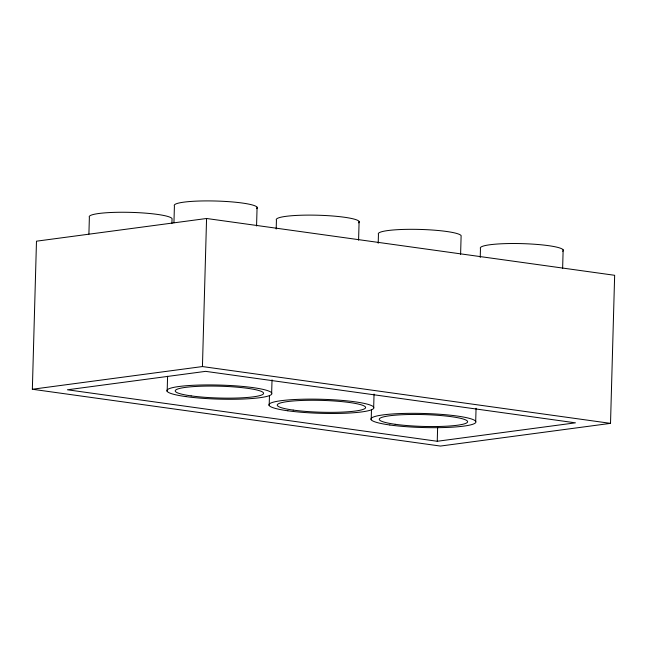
<?xml version="1.0" encoding="UTF-8"?>
<svg xmlns="http://www.w3.org/2000/svg" width="647" height="647" viewBox="0 0 647 647"><rect width="100%" height="100%" fill="white"/><g stroke="black" fill="none" stroke-linecap="round" stroke-linejoin="round"><path stroke-width="0.97" d="M32.35 389.251L36.483 241.185L206.571 218.492L614.65 275.298L610.517 423.364L440.429 446.058L32.35 389.251L202.438 366.558L610.517 423.364M88.906 234.085L89.375 217.303A41.521 5.564 1.6 0 1 126.958 212.289A41.521 5.564 1.6 0 1 172.045 218.565L171.908 223.498M167.169 391.314L167.589 376.239M173.946 222.738L174.415 205.956A41.521 5.564 1.6 0 1 217.424 201.071A41.521 5.564 1.6 0 1 256.649 208.657M202.438 366.558L206.571 218.492M256.56 225.973L257.085 207.218M269.184 405.515L269.467 395.463M271.659 392.907L272.023 379.846M276.188 229.038L276.431 220.158A41.521 5.564 1.6 0 1 319.448 215.273A41.521 5.564 1.6 0 1 358.664 222.859M358.584 240.174L359.101 221.42M371.2 419.717L371.483 409.664M378.204 243.24L378.455 234.36A41.521 5.564 1.6 0 1 416.037 229.345A41.521 5.564 1.6 0 1 461.125 235.621L460.599 254.376M373.683 407.109L374.047 394.047M437.243 441.27L575.442 422.831L205.617 371.354L67.425 389.785L437.243 441.27L437.639 427.206M475.699 421.31L476.063 408.249M480.228 257.441L480.47 248.561A41.521 5.564 1.6 0 1 523.488 243.676A41.521 5.564 1.6 0 1 562.704 251.262M562.623 268.578L563.141 249.823M287.842 410.788A52.48 7.028 1.6 0 0 373.125 408.928A52.48 7.028 1.6 0 0 303.33 399.207A52.48 7.028 1.6 0 0 287.842 410.788M185.818 396.587A52.48 7.028 1.6 0 0 271.109 394.727A52.48 7.028 1.6 0 0 201.306 385.005A52.48 7.028 1.6 0 0 185.818 396.587M191.132 395.883A44.182 5.92 1.6 0 0 262.925 394.314A44.182 5.92 1.6 0 0 204.177 386.13A44.182 5.92 1.6 0 0 191.132 395.883M293.156 410.085A44.182 5.92 1.6 0 0 364.948 408.516A44.182 5.92 1.6 0 0 306.193 400.331A44.182 5.92 1.6 0 0 293.156 410.085M389.858 424.99A52.48 7.028 1.6 0 0 475.149 423.13A52.48 7.028 1.6 0 0 405.345 413.409A52.48 7.028 1.6 0 0 389.858 424.99M395.171 424.286A44.182 5.92 1.6 0 0 466.964 422.717A44.182 5.92 1.6 0 0 408.217 414.533A44.182 5.92 1.6 0 0 395.171 424.286"/></g></svg>
